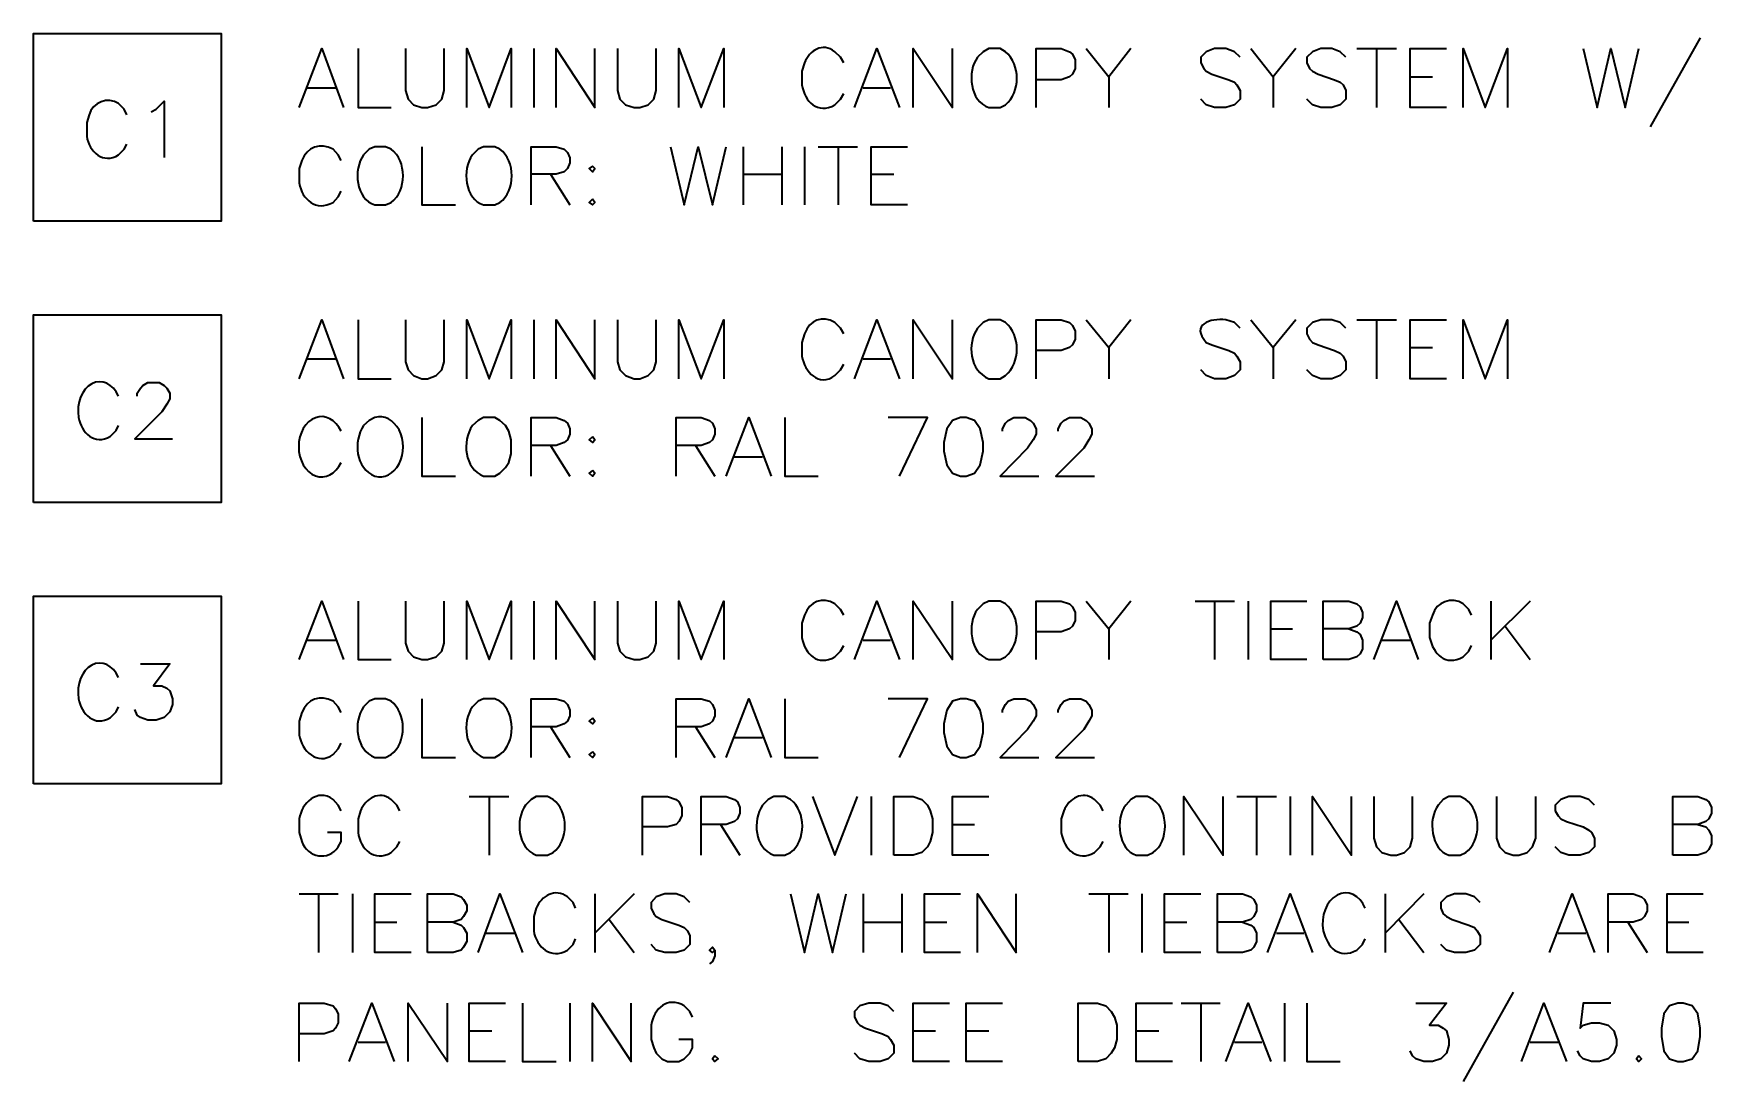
# Model space of a CAD drawing. Header units: inches. Extents: x 5 to 516, y -193 to 129.
# Drawn here: x 89.9 to 98.85, y -122.12 to -116.53 of the extents above; entities that cross this region are included whole.
import ezdxf

# ---------------------------------------------------------------- set-up
doc = ezdxf.new("R2010")
doc.units = ezdxf.units.IN
doc.header["$MEASUREMENT"] = 0
doc.layers.add('PDF4_Geometry', color=7, linetype='Continuous')

msp = doc.modelspace()

# ---------------------------------------------------------------- linework, layer by layer
at = {"layer": 'PDF4_Geometry', "lineweight": 35}
for points in [[(89.9020845, -117.529653), (89.9020845, -116.5296529), (90.9020846, -116.5296529), (90.9020846, -117.529653)], [(92.8820923, -117.2363197), (92.8654257, -117.249653), (92.8820923, -117.2663197), (92.8954257, -117.249653)], [(92.8820923, -117.412986), (92.8654257, -117.4296526), (92.8820923, -117.442986), (92.8954257, -117.4296526)], [(89.9020845, -119.0296531), (89.9020845, -118.029653), (90.9020846, -118.029653), (90.9020846, -119.0296531)], [(94.8454239, -118.5763195), (94.8020906, -118.5929862), (94.7720906, -118.6363195), (94.7554239, -118.7096529), (94.7554239, -118.7563195), (94.7720906, -118.8296529), (94.8020906, -118.8729862), (94.8454239, -118.8896529), (94.8754239, -118.8896529), (94.9187573, -118.8729862), (94.9487573, -118.8296529), (94.9654239, -118.7563195), (94.9654239, -118.7096529), (94.9487573, -118.6363195), (94.9187573, -118.5929862), (94.8754239, -118.5763195)], [(92.8820923, -118.6796529), (92.8654257, -118.6963196), (92.8820923, -118.7096529), (92.8954257, -118.6963196)], [(92.8820923, -118.8596532), (92.8654257, -118.8729865), (92.8820923, -118.8896532), (92.8954257, -118.8729865)], [(89.9020845, -120.5296532), (89.9020845, -119.5296531), (90.9020846, -119.5296531), (90.9020846, -120.5296532)], [(94.8454239, -120.0763196), (94.8020906, -120.089653), (94.7720906, -120.1363196), (94.7554239, -120.209653), (94.7554239, -120.2563197), (94.7720906, -120.329653), (94.8020906, -120.3729863), (94.8454239, -120.389653), (94.8754239, -120.389653), (94.9187573, -120.3729863), (94.9487573, -120.329653), (94.9654239, -120.2563197), (94.9654239, -120.209653), (94.9487573, -120.1363196), (94.9187573, -120.089653), (94.8754239, -120.0763196)], [(92.8820923, -120.179653), (92.8654257, -120.1963197), (92.8820923, -120.209653), (92.8954257, -120.1963197)], [(92.8820923, -120.3596533), (92.8654257, -120.3729867), (92.8820923, -120.3896533), (92.8954257, -120.3729867)], [(94.4887548, -120.909653), (94.4887548, -120.5963197), (94.5920881, -120.5963197), (94.6387548, -120.6129863), (94.6687548, -120.6429864), (94.6820882, -120.6729864), (94.6954215, -120.7163197), (94.6954215, -120.789653), (94.6820882, -120.8363197), (94.6687548, -120.8663197), (94.6387548, -120.8963197), (94.5920881, -120.909653)], [(95.4720889, -122.0096533), (95.4720889, -121.6996533), (95.5754222, -121.6996533), (95.6187556, -121.7129866), (95.6487556, -121.7429866), (95.6654222, -121.7729866), (95.6787556, -121.8163199), (95.6787556, -121.8929866), (95.6654222, -121.93632), (95.6487556, -121.96632), (95.6187556, -121.99632), (95.5754222, -122.0096533)], [(98.6687546, -121.6996532), (98.6254213, -121.7129865), (98.5954213, -121.7563198), (98.5820879, -121.8329865), (98.5820879, -121.8763199), (98.5954213, -121.9529865), (98.6254213, -121.9963199), (98.6687546, -122.0096532), (98.6987546, -122.0096532), (98.7454213, -121.9963199), (98.7754213, -121.9529865), (98.7887546, -121.8763199), (98.7887546, -121.8329865), (98.7754213, -121.7563198), (98.7454213, -121.7129865), (98.6987546, -121.6996532)], [(93.5354229, -121.9796537), (93.5220896, -121.9963203), (93.5354229, -122.0096537), (93.5520896, -121.9963203)], [(98.4620895, -121.9796537), (98.4487562, -121.9963203), (98.4620895, -122.0096537), (98.4754229, -121.9963203)]]:
    msp.add_lwpolyline(points, close=True, dxfattribs=at)
for points in [[(98.7887565, -116.5529861), (98.5220898, -117.0263195)], [(91.3187513, -116.9229864), (91.4387513, -116.609653), (91.555418, -116.9229864)], [(91.6320922, -116.609653), (91.6320922, -116.9229864), (91.8087589, -116.9229864)], [(91.8854221, -116.609653), (91.8854221, -116.8329864), (91.8987554, -116.8796531), (91.9287554, -116.9096531), (91.9720887, -116.9229864), (92.0020888, -116.9229864), (92.0487554, -116.9096531), (92.0787554, -116.8796531), (92.0920888, -116.8329864), (92.0920888, -116.609653)], [(92.212089, -116.9229864), (92.212089, -116.609653), (92.332089, -116.9229864), (92.4487557, -116.609653), (92.4487557, -116.9229864)], [(92.5687514, -116.609653), (92.5687514, -116.9229864)], [(92.6887533, -116.9229864), (92.6887533, -116.609653), (92.89542, -116.9229864), (92.89542, -116.609653)], [(93.0154203, -116.609653), (93.0154203, -116.8329864), (93.0287536, -116.8796531), (93.0587536, -116.9096531), (93.1054203, -116.9229864), (93.1354203, -116.9229864), (93.1787536, -116.9096531), (93.2087536, -116.8796531), (93.2220869, -116.8329864), (93.2220869, -116.609653)], [(93.3420872, -116.9229864), (93.3420872, -116.609653), (93.4620872, -116.9229864), (93.5820872, -116.609653), (93.5820872, -116.9229864)], [(94.2220888, -116.68632), (94.2054221, -116.65632), (94.1754221, -116.62632)], [(94.2787565, -116.9229864), (94.3987566, -116.609653), (94.5187566, -116.9229864)], [(94.5920873, -116.9229864), (94.5920873, -116.609653), (94.8020873, -116.9229864), (94.8020873, -116.609653)], [(95.0854212, -116.6263197), (95.0554212, -116.609653), (94.9954212, -116.609653), (94.9654212, -116.6263197), (94.9354212, -116.6563197)], [(95.2487545, -116.9229864), (95.2487545, -116.609653), (95.3820878, -116.609653), (95.4254211, -116.6263197), (95.4420878, -116.639653), (95.4554211, -116.669653), (95.4554211, -116.7163197), (95.4420878, -116.7463197), (95.4254211, -116.759653), (95.3820878, -116.7763197), (95.2487545, -116.7763197)], [(95.5154205, -116.609653), (95.6354205, -116.759653), (95.6354205, -116.9229864)], [(95.7520877, -116.609653), (95.635421, -116.759653)], [(96.3354211, -116.6563195), (96.3054211, -116.6263195), (96.2587544, -116.6096528), (96.1987544, -116.6096528), (96.1554211, -116.6263195), (96.1254211, -116.6563195), (96.1254211, -116.6863195), (96.1420877, -116.7163195), (96.1554211, -116.7296528), (96.1854211, -116.7463195), (96.2754211, -116.7763195), (96.3054211, -116.7896528), (96.3187544, -116.8029862), (96.3354211, -116.8329862), (96.3354211, -116.8796529), (96.3054211, -116.9096529), (96.2587544, -116.9229862), (96.1987544, -116.9229862), (96.1554211, -116.9096529), (96.1254211, -116.8796529)], [(96.3920888, -116.609653), (96.5120888, -116.759653), (96.5120888, -116.9229864)], [(96.6320893, -116.609653), (96.5120892, -116.759653)], [(96.8987553, -116.6563195), (96.8687553, -116.6263195), (96.8254219, -116.6096528), (96.7654219, -116.6096528), (96.7220886, -116.6263195), (96.6920886, -116.6563195), (96.6920886, -116.6863195), (96.7054219, -116.7163195), (96.7220886, -116.7296528), (96.7520886, -116.7463195), (96.8387553, -116.7763195), (96.8687553, -116.7896528), (96.8854219, -116.8029862), (96.8987553, -116.8329862), (96.8987553, -116.8796529), (96.8687553, -116.9096529), (96.8254219, -116.9229862), (96.7654219, -116.9229862), (96.7220886, -116.9096529), (96.6920886, -116.8796529)], [(96.9587562, -116.609653), (97.1687562, -116.609653)], [(97.0620887, -116.609653), (97.0620887, -116.9229864)], [(97.4354216, -116.9229864), (97.2420882, -116.9229864), (97.2420882, -116.609653), (97.4354216, -116.609653)], [(97.5254236, -116.9229864), (97.5254236, -116.609653), (97.6420903, -116.9229864), (97.7620903, -116.609653), (97.7620903, -116.9229864)], [(98.1654214, -116.609653), (98.2387547, -116.9229864), (98.312088, -116.609653), (98.3887547, -116.9229864), (98.462088, -116.609653)], [(94.0120888, -116.68632), (93.9987554, -116.7296533), (93.9987554, -116.8029867)], [(91.3620863, -116.819653), (91.5120863, -116.819653)], [(94.3254213, -116.819653), (94.472088, -116.819653)], [(97.2420882, -116.7596529), (97.3620882, -116.7596529)], [(90.3987547, -116.9629864), (90.3854214, -116.9329864), (90.3554214, -116.9029864)], [(90.5287529, -116.9463196), (90.5554195, -116.9329863), (90.5987529, -116.8896529), (90.5987529, -117.1896529)], [(94.1754221, -116.9096533), (94.2054221, -116.8796533), (94.2220888, -116.8496533)], [(94.9954212, -116.9229864), (95.0554212, -116.9229864), (95.0854212, -116.9096531)], [(90.1987547, -116.9629864), (90.1854214, -117.0029864), (90.1854214, -117.0763198)], [(90.3554214, -117.1763198), (90.3854214, -117.1463198), (90.3987547, -117.1196531)], [(91.5420857, -117.2063192), (91.5254191, -117.1763192), (91.4987524, -117.1463192)], [(91.8087519, -117.1463196), (91.7787519, -117.1329863), (91.7220852, -117.1329863), (91.6920852, -117.1463196), (91.6620852, -117.1763196)], [(91.9720852, -117.1329863), (91.9720852, -117.4429863), (92.1520852, -117.4429863)], [(92.3887554, -117.1463196), (92.3620888, -117.1329863), (92.3020888, -117.1329863), (92.2720888, -117.1463196), (92.2420888, -117.1763196)], [(92.5554186, -117.4429864), (92.5554186, -117.1329864), (92.6887519, -117.1329864), (92.7320853, -117.1463197), (92.748752, -117.1629864), (92.7620853, -117.1929864), (92.7620853, -117.2196531), (92.748752, -117.2496531), (92.7320853, -117.2663198), (92.6887519, -117.2796531), (92.5554186, -117.2796531)], [(93.2987557, -117.1329863), (93.372089, -117.4429863), (93.4454223, -117.1329863), (93.522089, -117.4429863), (93.5954223, -117.1329863)], [(93.6854236, -117.1329863), (93.6854236, -117.4429863)], [(93.8920886, -117.1329863), (93.8920886, -117.4429863)], [(94.0120905, -117.1329863), (94.0120905, -117.4429863)], [(94.0854209, -117.1329863), (94.2954209, -117.1329863)], [(94.19209, -117.1329863), (94.19209, -117.4429863)], [(94.5620896, -117.4429864), (94.3687563, -117.4429864), (94.3687563, -117.1329864), (94.5620896, -117.1329864)], [(91.3320857, -117.2063192), (91.3187524, -117.2496525), (91.3187524, -117.3263192)], [(92.6587579, -117.279653), (92.7620913, -117.4429863)], [(93.6854236, -117.279653), (93.8920903, -117.279653)], [(94.3687563, -117.279653), (94.4887563, -117.279653)], [(91.4987524, -117.4296526), (91.5254191, -117.3996526), (91.5420857, -117.3696526)], [(91.7220852, -117.4429863), (91.7787519, -117.4429863), (91.8087519, -117.429653)], [(92.3020888, -117.4429863), (92.3620888, -117.4429863), (92.3887554, -117.429653)], [(91.3187513, -118.3696528), (91.4387513, -118.0563194), (91.555418, -118.3696528)], [(91.6320922, -118.0563194), (91.6320922, -118.3696528), (91.8087589, -118.3696528)], [(91.8854221, -118.0563194), (91.8854221, -118.2796528), (91.8987554, -118.3229861), (91.9287554, -118.3529861), (91.9720887, -118.3696528), (92.0020888, -118.3696528), (92.0487554, -118.3529861), (92.0787554, -118.3229861), (92.0920888, -118.2796528), (92.0920888, -118.0563194)], [(92.212089, -118.3696528), (92.212089, -118.0563194), (92.332089, -118.3696528), (92.4487557, -118.0563194), (92.4487557, -118.3696528)], [(92.5687514, -118.0563194), (92.5687514, -118.3696528)], [(92.6887533, -118.3696528), (92.6887533, -118.0563194), (92.89542, -118.3696528), (92.89542, -118.0563194)], [(93.0154203, -118.0563194), (93.0154203, -118.2796528), (93.0287536, -118.3229861), (93.0587536, -118.3529861), (93.1054203, -118.3696528), (93.1354203, -118.3696528), (93.1787536, -118.3529861), (93.2087536, -118.3229861), (93.2220869, -118.2796528), (93.2220869, -118.0563194)], [(93.3420872, -118.3696528), (93.3420872, -118.0563194), (93.4620872, -118.3696528), (93.5820872, -118.0563194), (93.5820872, -118.3696528)], [(94.2220888, -118.1296532), (94.2054221, -118.0996532), (94.1754221, -118.0696532)], [(94.2787565, -118.3696528), (94.3987566, -118.0563194), (94.5187566, -118.3696528)], [(94.5920873, -118.3696528), (94.5920873, -118.0563194), (94.8020873, -118.3696528), (94.8020873, -118.0563194)], [(95.0854212, -118.0696528), (95.0554212, -118.0563194), (94.9954212, -118.0563194), (94.9654212, -118.0696528), (94.9354212, -118.0996528)], [(95.2487545, -118.3696528), (95.2487545, -118.0563194), (95.3820878, -118.0563194), (95.4254211, -118.0696527), (95.4420878, -118.0863194), (95.4554211, -118.1163194), (95.4554211, -118.1596528), (95.4420878, -118.1896528), (95.4254211, -118.2029861), (95.3820878, -118.2196528), (95.2487545, -118.2196528)], [(95.5154205, -118.0563194), (95.6354205, -118.2029861), (95.6354205, -118.3696528)], [(95.7520877, -118.0563194), (95.635421, -118.2029861)], [(96.3354211, -118.0996527), (96.3054211, -118.0696527), (96.2587544, -118.0563194)], [(96.3920888, -118.0563194), (96.5120888, -118.2029861), (96.5120888, -118.3696528)], [(96.6320893, -118.0563194), (96.5120892, -118.2029861)], [(96.8987553, -118.0996527), (96.8687553, -118.0696527), (96.8254219, -118.0563194), (96.7654219, -118.0563194), (96.7220886, -118.0696527), (96.6920886, -118.0996527), (96.6920886, -118.1296527), (96.7054219, -118.1596527), (96.7220886, -118.1763194), (96.7520886, -118.1896527), (96.8387553, -118.2196527), (96.8687553, -118.2329861), (96.8854219, -118.2496527), (96.8987553, -118.2796527), (96.8987553, -118.3229861), (96.8687553, -118.3529861), (96.8254219, -118.3696527), (96.7654219, -118.3696527), (96.7220886, -118.3529861), (96.6920886, -118.3229861)], [(96.9587562, -118.0563194), (97.1687562, -118.0563194)], [(97.0620887, -118.0563194), (97.0620887, -118.3696528)], [(97.4354216, -118.3696528), (97.2420882, -118.3696528), (97.2420882, -118.0563194), (97.4354216, -118.0563194)], [(97.5254236, -118.3696528), (97.5254236, -118.0563194), (97.6420903, -118.3696528), (97.7620903, -118.0563194), (97.7620903, -118.3696528)], [(94.0120888, -118.1296532), (93.9987554, -118.1763199), (93.9987554, -118.2496532)], [(96.1554211, -118.1763194), (96.1854211, -118.1896527), (96.2754211, -118.2196527), (96.3054211, -118.2329861), (96.3187544, -118.2496527), (96.3354211, -118.2796527), (96.3354211, -118.3229861), (96.3054211, -118.3529861), (96.2587544, -118.3696527), (96.1987544, -118.3696527), (96.1554211, -118.3529861), (96.1254211, -118.3229861)], [(91.3620863, -118.2629862), (91.5120863, -118.2629862)], [(94.3254213, -118.2629862), (94.472088, -118.2629862)], [(97.2420882, -118.2029861), (97.3620882, -118.2029861)], [(94.1754221, -118.3529865), (94.2054221, -118.3229865), (94.2220888, -118.2929865)], [(94.9954212, -118.3696528), (95.0554212, -118.3696528), (95.0854212, -118.3529861)], [(90.4554225, -118.4629866), (90.4554225, -118.4463199), (90.4720892, -118.4196532), (90.4854225, -118.4063199), (90.5120892, -118.3896532), (90.5720892, -118.3896532), (90.5987558, -118.4063199), (90.6120892, -118.4196532), (90.6287558, -118.4463199), (90.6287558, -118.4763199), (90.6120892, -118.5063199), (90.5854225, -118.5463199), (90.4420892, -118.6896532), (90.6420892, -118.6896532)], [(90.3120864, -118.6763199), (90.3420864, -118.6463199), (90.3554198, -118.6196532)], [(91.7220852, -118.5763195), (91.6920852, -118.5929862), (91.6620852, -118.6196529)], [(91.9720852, -118.5763195), (91.9720852, -118.8896529), (92.1520852, -118.8896529)], [(92.3020888, -118.8896529), (92.3620888, -118.8896529), (92.3887554, -118.8729862), (92.4187555, -118.8429862), (92.4354221, -118.8163195), (92.4487555, -118.7696529), (92.4487555, -118.6963195), (92.4354221, -118.6496529), (92.4187555, -118.6196529), (92.3887554, -118.5929862), (92.3620888, -118.5763195), (92.3020888, -118.5763195), (92.2720888, -118.5929862), (92.2420888, -118.6196529)], [(92.5554186, -118.8896528), (92.5554186, -118.5763195), (92.6887519, -118.5763195), (92.7320853, -118.5929862), (92.748752, -118.6063195), (92.7620853, -118.6363195), (92.7620853, -118.6663195), (92.748752, -118.6963195), (92.7320853, -118.7096528), (92.6887519, -118.7263195), (92.5554186, -118.7263195)], [(93.3287544, -118.8896528), (93.3287544, -118.5763195), (93.4620878, -118.5763195), (93.5054211, -118.5929862), (93.5220878, -118.6063195), (93.5354211, -118.6363195), (93.5354211, -118.6663195), (93.5220878, -118.6963195), (93.5054211, -118.7096528), (93.4620878, -118.7263195), (93.3287544, -118.7263195)], [(93.5954238, -118.8896528), (93.7154238, -118.5763195), (93.8354239, -118.8896528)], [(93.9087546, -118.5763195), (93.9087546, -118.8896529), (94.0854213, -118.8896529)], [(94.518757, -118.8896528), (94.668757, -118.5763195), (94.458757, -118.5763195)], [(95.068755, -118.6496533), (95.068755, -118.6363199), (95.0854217, -118.6063199), (95.098755, -118.5929866), (95.128755, -118.5763199), (95.188755, -118.5763199), (95.218755, -118.5929866), (95.2320883, -118.6063199), (95.248755, -118.6363199), (95.248755, -118.6663199), (95.2320883, -118.6963199), (95.2020883, -118.7396533), (95.0554216, -118.8896533), (95.2620883, -118.8896533)], [(95.3654232, -118.6496533), (95.3654232, -118.6363199), (95.3820898, -118.6063199), (95.3954232, -118.5929866), (95.4254232, -118.5763199), (95.4854232, -118.5763199), (95.5154232, -118.5929866), (95.5287565, -118.6063199), (95.5454232, -118.6363199), (95.5454232, -118.6663199), (95.5287565, -118.6963199), (95.5020898, -118.7396533), (95.3520898, -118.8896533), (95.5587565, -118.8896533)], [(92.6587579, -118.7263194), (92.7620913, -118.8896527)], [(93.432087, -118.7263194), (93.5354203, -118.8896527)], [(93.6387554, -118.7863195), (93.7887554, -118.7863195)], [(91.3187513, -119.8663197), (91.4387513, -119.5563197), (91.555418, -119.8663197)], [(91.6320922, -119.5563196), (91.6320922, -119.8663196), (91.8087589, -119.8663196)], [(91.8854221, -119.5563196), (91.8854221, -119.7796529), (91.8987554, -119.8229863), (91.9287554, -119.8529863), (91.9720887, -119.8663196), (92.0020888, -119.8663196), (92.0487554, -119.8529863), (92.0787554, -119.8229863), (92.0920888, -119.7796529), (92.0920888, -119.5563196)], [(92.212089, -119.8663197), (92.212089, -119.5563197), (92.332089, -119.8663197), (92.4487557, -119.5563197), (92.4487557, -119.8663197)], [(92.5687514, -119.5563196), (92.5687514, -119.8663196)], [(92.6887533, -119.8663197), (92.6887533, -119.5563197), (92.89542, -119.8663197), (92.89542, -119.5563197)], [(93.0154203, -119.5563196), (93.0154203, -119.7796529), (93.0287536, -119.8229863), (93.0587536, -119.8529863), (93.1054203, -119.8663196), (93.1354203, -119.8663196), (93.1787536, -119.8529863), (93.2087536, -119.8229863), (93.2220869, -119.7796529), (93.2220869, -119.5563196)], [(93.3420872, -119.8663197), (93.3420872, -119.5563197), (93.4620872, -119.8663197), (93.5820872, -119.5563197), (93.5820872, -119.8663197)], [(94.2220888, -119.6296533), (94.2054221, -119.5996533), (94.1754221, -119.5696533)], [(94.2787565, -119.8663197), (94.3987566, -119.5563197), (94.5187566, -119.8663197)], [(94.5920873, -119.8663197), (94.5920873, -119.5563197), (94.8020873, -119.8663197), (94.8020873, -119.5563197)], [(95.0854212, -119.5696529), (95.0554212, -119.5563196), (94.9954212, -119.5563196), (94.9654212, -119.5696529), (94.9354212, -119.5996529)], [(95.2487545, -119.8663197), (95.2487545, -119.5563197), (95.3820878, -119.5563197), (95.4254211, -119.569653), (95.4420878, -119.5863197), (95.4554211, -119.6163197), (95.4554211, -119.659653), (95.4420878, -119.689653), (95.4254211, -119.7029863), (95.3820878, -119.719653), (95.2487545, -119.719653)], [(95.5154205, -119.5563196), (95.6354205, -119.7029862), (95.6354205, -119.8663196)], [(95.7520877, -119.5563196), (95.635421, -119.7029862)], [(96.095424, -119.5563196), (96.3054241, -119.5563196)], [(96.1987566, -119.5563196), (96.1987566, -119.8663196)], [(96.378756, -119.5563196), (96.378756, -119.8663196)], [(96.6920879, -119.8663197), (96.4987546, -119.8663197), (96.4987546, -119.5563197), (96.6920879, -119.5563197)], [(96.7787567, -119.8663197), (96.7787567, -119.5563197), (96.9154234, -119.5563197), (96.9587568, -119.569653), (96.9754234, -119.5863197), (96.9887568, -119.6163197), (96.9887568, -119.6429863), (96.9754234, -119.6729863), (96.9587568, -119.689653), (96.9154234, -119.7029863), (96.7787567, -119.7029863)], [(97.048756, -119.8663197), (97.168756, -119.5563197), (97.2854226, -119.8663197)], [(97.5687552, -119.6296533), (97.5554218, -119.5996533), (97.5254218, -119.5696533)], [(97.6720877, -119.5563196), (97.6720877, -119.8663196)], [(97.8820894, -119.5563196), (97.6720893, -119.7629862)], [(94.0120888, -119.6296533), (93.9987554, -119.6729866), (93.9987554, -119.7496533)], [(96.4987546, -119.7029862), (96.6154212, -119.7029862)], [(96.9154213, -119.7029862), (96.9587546, -119.7196529), (96.9754213, -119.7329862), (96.9887546, -119.7629862), (96.9887546, -119.8096529), (96.9754213, -119.8363196), (96.9587546, -119.8529862), (96.9154213, -119.8663196), (96.7787546, -119.8663196)], [(97.3620885, -119.6296533), (97.3454218, -119.6729866), (97.3454218, -119.7496533)], [(97.7487547, -119.6896534), (97.882088, -119.8663201)], [(91.3620863, -119.7629863), (91.5120863, -119.7629863)], [(94.1754221, -119.8529867), (94.2054221, -119.8229867), (94.2220888, -119.7929867)], [(94.3254213, -119.7629863), (94.472088, -119.7629863)], [(97.0920875, -119.7629863), (97.2420875, -119.7629863)], [(97.5254218, -119.8529867), (97.5554218, -119.8229867), (97.5687552, -119.7929867)], [(94.9954212, -119.8663196), (95.0554212, -119.8663196), (95.0854212, -119.8529863)], [(90.4720851, -119.8896529), (90.6287518, -119.8896529), (90.5420851, -120.0063196), (90.5854184, -120.0063196), (90.6120851, -120.0196529), (90.6287518, -120.0329863), (90.6420851, -120.0763196), (90.6420851, -120.1063196), (90.6287518, -120.1463196), (90.5987518, -120.1763196), (90.5554184, -120.1896529), (90.5120851, -120.1896529), (90.4720851, -120.1763196), (90.4554184, -120.1629863), (90.4420851, -120.1329863)], [(90.3120864, -120.17632), (90.3420864, -120.14632), (90.3554198, -120.1196534)], [(91.3320857, -120.1496534), (91.3187524, -120.1963201), (91.3187524, -120.2696534)], [(91.5420857, -120.1496534), (91.5254191, -120.1196534), (91.4987524, -120.0896534)], [(91.8087519, -120.089653), (91.7787519, -120.0763196), (91.7220852, -120.0763196), (91.6920852, -120.089653), (91.6620852, -120.119653)], [(91.9720852, -120.0763196), (91.9720852, -120.389653), (92.1520852, -120.389653)], [(92.3887554, -120.089653), (92.3620888, -120.0763196), (92.3020888, -120.0763196), (92.2720888, -120.089653), (92.2420888, -120.119653)], [(92.5554186, -120.389653), (92.5554186, -120.0763196), (92.6887519, -120.0763196), (92.7320853, -120.0896529), (92.748752, -120.1063196), (92.7620853, -120.1363196), (92.7620853, -120.1663196), (92.748752, -120.1963196), (92.7320853, -120.209653), (92.6887519, -120.2263196), (92.5554186, -120.2263196)], [(93.3287544, -120.389653), (93.3287544, -120.0763196), (93.4620878, -120.0763196), (93.5054211, -120.0896529), (93.5220878, -120.1063196), (93.5354211, -120.1363196), (93.5354211, -120.1663196), (93.5220878, -120.1963196), (93.5054211, -120.209653), (93.4620878, -120.2263196), (93.3287544, -120.2263196)], [(93.5954238, -120.389653), (93.7154238, -120.0763196), (93.8354239, -120.389653)], [(93.9087546, -120.0763196), (93.9087546, -120.389653), (94.0854213, -120.389653)], [(94.518757, -120.389653), (94.668757, -120.0763196), (94.458757, -120.0763196)], [(95.068755, -120.1496534), (95.068755, -120.1363201), (95.0854217, -120.10632), (95.098755, -120.0896534), (95.128755, -120.07632), (95.188755, -120.07632), (95.218755, -120.0896534), (95.2320883, -120.10632), (95.248755, -120.1363201), (95.248755, -120.1663201), (95.2320883, -120.1963201), (95.2020883, -120.2396534), (95.0554216, -120.3896534), (95.2620883, -120.3896534)], [(95.3654232, -120.1496534), (95.3654232, -120.1363201), (95.3820898, -120.10632), (95.3954232, -120.0896534), (95.4254232, -120.07632), (95.4854232, -120.07632), (95.5154232, -120.0896534), (95.5287565, -120.10632), (95.5454232, -120.1363201), (95.5454232, -120.1663201), (95.5287565, -120.1963201), (95.5020898, -120.2396534), (95.3520898, -120.3896534), (95.5587565, -120.3896534)], [(92.6587579, -120.2263195), (92.7620913, -120.3896528)], [(93.432087, -120.2263195), (93.5354203, -120.3896528)], [(91.4987524, -120.3729867), (91.5254191, -120.3429867), (91.5420857, -120.3129867)], [(93.6387554, -120.2829864), (93.7887554, -120.2829864)], [(91.7220852, -120.389653), (91.7787519, -120.389653), (91.8087519, -120.3729863)], [(92.3020888, -120.389653), (92.3620888, -120.389653), (92.3887554, -120.3729863)], [(92.2254218, -120.5963197), (92.4354218, -120.5963197)], [(92.3320909, -120.5963197), (92.3320909, -120.9096531)], [(92.672091, -120.6129864), (92.642091, -120.5963197), (92.582091, -120.5963197), (92.5554243, -120.6129864), (92.5254243, -120.6429864)], [(93.148755, -120.909653), (93.148755, -120.5963197), (93.2820883, -120.5963197), (93.328755, -120.6129863), (93.3420883, -120.6263197), (93.358755, -120.6563197), (93.358755, -120.699653), (93.3420883, -120.729653), (93.328755, -120.7463197), (93.2820883, -120.759653), (93.148755, -120.759653)], [(93.4620891, -120.909653), (93.4620891, -120.5963197), (93.5954225, -120.5963197), (93.6387558, -120.6129863), (93.6554225, -120.6263197), (93.6687558, -120.6563197), (93.6687558, -120.6863197), (93.6554225, -120.7163197), (93.6387558, -120.729653), (93.5954225, -120.7463197), (93.4620891, -120.7463197)], [(93.9387537, -120.6129864), (93.9087537, -120.5963197), (93.8487537, -120.5963197), (93.8187537, -120.6129864), (93.7887537, -120.6429864)], [(94.0554221, -120.5963197), (94.1754221, -120.9096531), (94.2954221, -120.5963197)], [(94.3687563, -120.5963197), (94.3687563, -120.9096531)], [(94.9954223, -120.909653), (94.802089, -120.909653), (94.802089, -120.5963197), (94.9954223, -120.5963197)], [(95.8720899, -120.6129864), (95.8420899, -120.5963197), (95.7820899, -120.5963197), (95.7520899, -120.6129864), (95.7254232, -120.6429864)], [(96.0354231, -120.909653), (96.0354231, -120.5963197), (96.2454231, -120.909653), (96.2454231, -120.5963197)], [(96.3187551, -120.5963197), (96.5287551, -120.5963197)], [(96.4220876, -120.5963197), (96.4220876, -120.9096531)], [(96.6020905, -120.5963197), (96.6020905, -120.9096531)], [(96.722089, -120.909653), (96.722089, -120.5963197), (96.9287557, -120.909653), (96.9287557, -120.5963197)], [(97.048756, -120.5963197), (97.048756, -120.8196531), (97.0620893, -120.8663197), (97.0920893, -120.8963197), (97.138756, -120.9096531), (97.168756, -120.9096531), (97.2120893, -120.8963197), (97.2420893, -120.8663197), (97.2554226, -120.8196531), (97.2554226, -120.5963197)], [(97.5387567, -120.6129864), (97.5087567, -120.5963197), (97.4487567, -120.5963197), (97.4187567, -120.6129864), (97.39209, -120.6429864)], [(97.7020899, -120.5963197), (97.7020899, -120.8196531), (97.7187566, -120.8663197), (97.7487566, -120.8963197), (97.7920899, -120.9096531), (97.8220899, -120.9096531), (97.8654232, -120.8963197), (97.8954232, -120.8663197), (97.9120899, -120.8196531), (97.9120899, -120.5963197)], [(98.2254223, -120.6429862), (98.1954223, -120.6129862), (98.1487556, -120.5963195), (98.0887556, -120.5963195), (98.0454223, -120.6129862), (98.0154223, -120.6429862), (98.0154223, -120.6729862), (98.032089, -120.6996529), (98.0454223, -120.7163195), (98.0754223, -120.7296529), (98.1654223, -120.7596529), (98.1954223, -120.7763195), (98.2087556, -120.7896529), (98.2254223, -120.8196529), (98.2254223, -120.8663195), (98.1954223, -120.8963195), (98.1487556, -120.9096529), (98.0887556, -120.9096529), (98.0454223, -120.8963195), (98.0154223, -120.8663195)], [(98.642089, -120.909653), (98.642089, -120.5963197), (98.7754224, -120.5963197), (98.8187557, -120.6129863), (98.8354224, -120.6263197), (98.8487557, -120.6563197), (98.8487557, -120.6863197), (98.8354224, -120.7163197), (98.8187557, -120.729653), (98.7754224, -120.7463197), (98.642089, -120.7463197)], [(91.5420857, -120.6729867), (91.5254191, -120.6429867), (91.4987524, -120.6129867)], [(91.6454199, -120.6729867), (91.6320866, -120.71632), (91.6320866, -120.7896533)], [(91.8554199, -120.6729867), (91.8387532, -120.6429867), (91.8087532, -120.6129867)], [(95.3954202, -120.6729867), (95.3820869, -120.71632), (95.3820869, -120.7896533)], [(95.6054202, -120.6729867), (95.5887535, -120.6429867), (95.5587535, -120.6129867)], [(91.3187524, -120.71632), (91.3187524, -120.7896533), (91.3320857, -120.83632)], [(93.5654217, -120.7463196), (93.668755, -120.9096529)], [(94.802089, -120.7463196), (94.9187557, -120.7463196)], [(98.7754237, -120.7463196), (98.818757, -120.7596529), (98.8354237, -120.7763196), (98.848757, -120.8063196), (98.848757, -120.8496529), (98.8354237, -120.8796529), (98.818757, -120.8963196), (98.7754237, -120.9096529), (98.6420904, -120.9096529)], [(91.5254191, -120.86632), (91.5420857, -120.83632), (91.5420857, -120.7896533), (91.4687524, -120.7896533)], [(91.8087532, -120.89632), (91.8387532, -120.86632), (91.8554199, -120.83632)], [(95.5587535, -120.89632), (95.5887535, -120.86632), (95.6054202, -120.83632)], [(92.582091, -120.9096531), (92.642091, -120.9096531), (92.672091, -120.8963197)], [(93.8487537, -120.9096531), (93.9087537, -120.9096531), (93.9387537, -120.8963197)], [(95.7820899, -120.9096531), (95.8420899, -120.9096531), (95.8720899, -120.8963197)], [(97.4487567, -120.9096531), (97.5087567, -120.9096531), (97.5387567, -120.8963197)], [(91.3187513, -121.1163198), (91.525418, -121.1163198)], [(91.4220906, -121.1163198), (91.4220906, -121.4296531)], [(91.6020901, -121.1163198), (91.6020901, -121.4296531)], [(91.9154186, -121.4296531), (91.7220852, -121.4296531), (91.7220852, -121.1163198), (91.9154186, -121.1163198)], [(92.0020874, -121.4296531), (92.0020874, -121.1163198), (92.1387541, -121.1163198), (92.1820874, -121.1329864), (92.1954207, -121.1463198), (92.2120874, -121.1763198), (92.2120874, -121.2063198), (92.1954207, -121.2363198), (92.1820874, -121.2529864), (92.1387541, -121.2663198), (92.0020874, -121.2663198)], [(92.2720866, -121.4296531), (92.3887533, -121.1163198), (92.5087533, -121.4296531)], [(92.7920858, -121.1929867), (92.7787525, -121.1629867), (92.7487525, -121.1329867)], [(93.10542, -121.1163198), (92.89542, -121.3263198)], [(92.8954251, -121.1163198), (92.8954251, -121.4296531)], [(93.4020882, -121.1629863), (93.3720882, -121.1329863), (93.3287548, -121.1163196), (93.2687548, -121.1163196), (93.2220882, -121.1329863), (93.1954215, -121.1629863), (93.1954215, -121.1929863), (93.2087548, -121.2229863), (93.2220882, -121.2363196), (93.2520882, -121.2529863), (93.3420882, -121.2829863), (93.3720882, -121.2963196), (93.3887548, -121.3129863), (93.4020882, -121.3396529), (93.4020882, -121.3863196), (93.3720882, -121.4163196), (93.3287548, -121.4296529), (93.2687548, -121.4296529), (93.2220882, -121.4163196), (93.1954215, -121.3863196)], [(93.9387534, -121.1163198), (94.0120867, -121.4296531), (94.0854201, -121.1163198), (94.1620868, -121.4296531), (94.2354201, -121.1163198)], [(94.3254213, -121.1163198), (94.3254213, -121.4296531)], [(94.5320898, -121.1163198), (94.5320898, -121.4296531)], [(94.8454216, -121.4296531), (94.6520883, -121.4296531), (94.6520883, -121.1163198), (94.8454216, -121.1163198)], [(94.9354237, -121.4296531), (94.9354237, -121.1163198), (95.1420904, -121.4296531), (95.1420904, -121.1163198)], [(95.5287566, -121.1163198), (95.7387567, -121.1163198)], [(95.6354224, -121.1163198), (95.6354224, -121.4296531)], [(95.8120886, -121.1163198), (95.8120886, -121.4296531)], [(96.1254205, -121.4296531), (95.9320872, -121.4296531), (95.9320872, -121.1163198), (96.1254205, -121.1163198)], [(96.2154226, -121.4296531), (96.2154226, -121.1163198), (96.3487559, -121.1163198), (96.3920892, -121.1329864), (96.4087559, -121.1463198), (96.4220892, -121.1763198), (96.4220892, -121.2063198), (96.4087559, -121.2363198), (96.3920892, -121.2529864), (96.3487559, -121.2663198), (96.2154226, -121.2663198)], [(96.4820886, -121.4296531), (96.6020886, -121.1163198), (96.7220886, -121.4296531)], [(97.315422, -121.1163198), (97.1087553, -121.3263198)], [(97.1087569, -121.1163198), (97.1087569, -121.4296531)], [(97.6154233, -121.1629863), (97.5854233, -121.1329863), (97.5387567, -121.1163196), (97.4787567, -121.1163196), (97.4354233, -121.1329863), (97.4054233, -121.1629863), (97.4054233, -121.1929863), (97.4187567, -121.2229863), (97.4354233, -121.2363196), (97.4654233, -121.2529863), (97.5554233, -121.2829863), (97.5854233, -121.2963196), (97.5987567, -121.3129863), (97.6154233, -121.3396529), (97.6154233, -121.3863196), (97.5854233, -121.4163196), (97.5387567, -121.4296529), (97.4787567, -121.4296529), (97.4354233, -121.4163196), (97.4054233, -121.3863196)], [(97.9854219, -121.4296531), (98.1054219, -121.1163198), (98.2254219, -121.4296531)], [(98.2987561, -121.4296531), (98.2987561, -121.1163198), (98.4320894, -121.1163198), (98.4754227, -121.1329864), (98.4920894, -121.1463198), (98.5054227, -121.1763198), (98.5054227, -121.2063198), (98.4920894, -121.2363198), (98.4754227, -121.2529864), (98.4320894, -121.2663198), (98.2987561, -121.2663198)], [(98.8054236, -121.4296531), (98.6120902, -121.4296531), (98.6120902, -121.1163198), (98.8054236, -121.1163198)], [(92.5820858, -121.1929867), (92.5687525, -121.2363201), (92.5687525, -121.3129867)], [(91.7220852, -121.2663196), (91.8387519, -121.2663196)], [(92.1387519, -121.2663196), (92.1820852, -121.2829863), (92.1954186, -121.2963196), (92.2120852, -121.3263196), (92.2120852, -121.369653), (92.1954186, -121.399653), (92.1820852, -121.4163196), (92.1387519, -121.429653), (92.0020852, -121.429653)], [(92.9720853, -121.2529868), (93.1054186, -121.4296535)], [(94.3254213, -121.2663196), (94.532088, -121.2663196)], [(94.6520883, -121.2663196), (94.7720883, -121.2663196)], [(95.9320872, -121.2663196), (96.0520872, -121.2663196)], [(96.3487539, -121.2663196), (96.3920872, -121.2829863), (96.4087539, -121.2963196), (96.4220872, -121.3263196), (96.4220872, -121.369653), (96.4087539, -121.399653), (96.3920872, -121.4163196), (96.3487539, -121.429653), (96.2154205, -121.429653)], [(97.1820873, -121.2529868), (97.3154206, -121.4296535)], [(98.4020886, -121.2663196), (98.5054219, -121.429653)], [(98.6120902, -121.2663196), (98.7287569, -121.2663196)], [(92.3154216, -121.3263197), (92.4654216, -121.3263197)], [(92.7487525, -121.4163201), (92.7787525, -121.3863201), (92.7920858, -121.3563201)], [(93.5354229, -121.4163203), (93.5220896, -121.4296537), (93.5054229, -121.4163203), (93.5220896, -121.3996537), (93.5354229, -121.4163203), (93.5354229, -121.4463203), (93.5220896, -121.4763203), (93.5054229, -121.4896537)], [(96.5287567, -121.3263197), (96.6754234, -121.3263197)], [(96.9587545, -121.4163201), (96.9887545, -121.3863201), (97.0020878, -121.3563201)], [(98.03209, -121.3263197), (98.1787567, -121.3263197)], [(97.7920896, -121.6396531), (97.5254229, -122.1163198)], [(91.3187513, -122.0096533), (91.3187513, -121.6996533), (91.4520846, -121.6996533), (91.4987513, -121.7129866), (91.5120846, -121.7296533), (91.525418, -121.7563199), (91.525418, -121.8029866), (91.5120846, -121.8329866), (91.4987513, -121.84632), (91.4520846, -121.8629866), (91.3187513, -121.8629866)], [(91.5854207, -122.0096533), (91.7054207, -121.6996533), (91.8254207, -122.0096533)], [(91.8987549, -122.0096533), (91.8987549, -121.6996533), (92.1087549, -122.0096533), (92.1087549, -121.6996533)], [(92.4187552, -122.0096533), (92.2254218, -122.0096533), (92.2254218, -121.6996533), (92.4187552, -121.6996533)], [(92.5087538, -121.6996532), (92.5087538, -122.0096532), (92.6887538, -122.0096532)], [(92.7620904, -121.6996532), (92.7620904, -122.0096532)], [(92.8820923, -122.0096533), (92.8820923, -121.6996533), (93.088759, -122.0096533), (93.088759, -121.6996533)], [(93.415421, -121.7729869), (93.4020876, -121.7429869), (93.3720876, -121.7129869)], [(94.4887548, -121.7429864), (94.4587548, -121.7129864), (94.4154215, -121.6996531), (94.3554215, -121.6996531), (94.3087548, -121.7129864), (94.2787548, -121.7429864), (94.2787548, -121.7729864), (94.2954215, -121.8029864), (94.3087548, -121.8163198), (94.3387548, -121.8329864), (94.4287548, -121.8629864), (94.4587548, -121.8763198), (94.4720881, -121.8929865), (94.4887548, -121.9229865), (94.4887548, -121.9663198), (94.4587548, -121.9963198), (94.4154215, -122.0096531), (94.3554215, -122.0096531), (94.3087548, -121.9963198), (94.2787548, -121.9663198)], [(94.7854207, -122.0096533), (94.5920873, -122.0096533), (94.5920873, -121.6996533), (94.7854207, -121.6996533)], [(95.0687561, -122.0096533), (94.8754227, -122.0096533), (94.8754227, -121.6996533), (95.0687561, -121.6996533)], [(95.9754232, -122.0096533), (95.7820899, -122.0096533), (95.7820899, -121.6996533), (95.9754232, -121.6996533)], [(96.0220869, -121.6996532), (96.2287536, -121.6996532)], [(96.1254228, -121.6996532), (96.1254228, -122.0096532)], [(96.2587541, -122.0096533), (96.3787541, -121.6996533), (96.4987541, -122.0096533)], [(96.5720883, -121.6996532), (96.5720883, -122.0096532)], [(96.6920902, -121.6996532), (96.6920902, -122.0096532), (96.8687569, -122.0096532)], [(97.272087, -121.6996532), (97.4354203, -121.6996532), (97.3454203, -121.8163198), (97.392087, -121.8163198), (97.4187537, -121.8329865), (97.4354203, -121.8463198), (97.4487537, -121.8929865), (97.4487537, -121.9229865), (97.4354203, -121.9663199), (97.4054203, -121.9963199), (97.362087, -122.0096532), (97.3154203, -122.0096532), (97.272087, -121.9963199), (97.2554203, -121.9796532), (97.242087, -121.9529865)], [(97.8354212, -122.0096533), (97.9554212, -121.6996533), (98.0754212, -122.0096533)], [(98.3120888, -121.6996532), (98.1654222, -121.6996532), (98.1487555, -121.8329865), (98.1654222, -121.8163198), (98.2087555, -121.8029865), (98.2520888, -121.8029865), (98.2987555, -121.8163198), (98.3287555, -121.8463198), (98.3420889, -121.8929865), (98.3420889, -121.9229865), (98.3287555, -121.9663199), (98.2987555, -121.9963199), (98.2520888, -122.0096532), (98.2087555, -122.0096532), (98.1654222, -121.9963199), (98.1487555, -121.9796532), (98.1354222, -121.9529865)], [(92.2254218, -121.8463198), (92.3454218, -121.8463198)], [(93.195421, -121.8163203), (93.195421, -121.8929869), (93.2087543, -121.9363203), (93.2220876, -121.9663203), (93.2520876, -121.9963203), (93.2820876, -122.0096536), (93.3420876, -122.0096536), (93.3720876, -121.9963203), (93.4020876, -121.9663203), (93.415421, -121.9363203), (93.415421, -121.8929869), (93.3420876, -121.8929869)], [(94.5920873, -121.8463198), (94.7120873, -121.8463198)], [(94.8754227, -121.8463198), (94.9954227, -121.8463198)], [(95.7820899, -121.8463198), (95.9020899, -121.8463198)], [(91.6320922, -121.9063199), (91.7787589, -121.9063199)], [(96.3054223, -121.9063199), (96.452089, -121.9063199)], [(97.8820894, -121.9063199), (98.0320894, -121.9063199)]]:
    msp.add_lwpolyline(points, dxfattribs=at)
for centre, major_axis, ratio, start_param, end_param in [((90.2563637, -118.5455442), (-0.0040692, 0.1598015), 0.730757919, 5.236600169, 8.029144061), ((91.4377369, -118.7325479), (-0.0009206, 0.1606979), 0.759381135, 5.250000923, 10.442875303), ((91.7487749, -118.7330501), (-0.0005539, 0.1604695), 0.768372062, 2.918916261, 6.496877283), ((90.2563637, -120.0455444), (-0.0040692, 0.1598008), 0.730757919, 5.236600165, 8.029144063), ((96.8953583, -121.2698709), (0.0076224, 0.1583694), 0.758109253, 5.255399308, 8.165995583)]:
    msp.add_ellipse(centre, major_axis=major_axis, ratio=ratio, start_param=start_param, end_param=end_param, dxfattribs=at)
for points in [[(94.1754221, -116.62632), (94.1073666, -116.5755422), (94.0406999, -116.6190422), (94.0120888, -116.68632)], [(94.9354212, -116.6563197), (94.8788101, -116.7305419), (94.8936435, -116.8938753), (94.9954212, -116.9229864)], [(95.0854212, -116.9096531), (95.1646435, -116.8405975), (95.1658101, -116.6959864), (95.0854212, -116.6263197)], [(93.9987554, -116.8029867), (94.0141443, -116.8938756), (94.0805888, -116.9615978), (94.1754221, -116.9096533)], [(90.3554214, -116.9029864), (90.2990881, -116.862542), (90.2153658, -116.8963198), (90.1987547, -116.9629864)], [(90.1854214, -117.0763198), (90.1978103, -117.1622087), (90.2741436, -117.2269309), (90.3554214, -117.1763198)], [(91.4987524, -117.1463192), (91.4321413, -117.1066525), (91.3600302, -117.136597), (91.3320857, -117.2063192)], [(91.6620852, -117.1763196), (91.6041963, -117.2533197), (91.6214741, -117.414153), (91.7220852, -117.4429863)], [(91.8087519, -117.429653), (91.8931963, -117.3684863), (91.8931963, -117.2074863), (91.8087519, -117.1463196)], [(92.2420888, -117.1763196), (92.1841999, -117.2533197), (92.2014777, -117.414153), (92.3020888, -117.4429863)], [(92.3887554, -117.429653), (92.4731999, -117.3684863), (92.4731999, -117.2074863), (92.3887554, -117.1463196)], [(91.3187524, -117.3263192), (91.3336968, -117.4147081), (91.4089191, -117.4808748), (91.4987524, -117.4296526)], [(94.1754221, -118.0696532), (94.1059221, -118.0303754), (94.0413666, -118.0577087), (94.0120888, -118.1296532)], [(95.0854212, -118.3529861), (95.1658101, -118.2833195), (95.1646435, -118.1387083), (95.0854212, -118.0696528)], [(96.2587544, -118.0563194), (96.1756988, -118.0448749), (96.0683655, -118.0825416), (96.1554211, -118.1763194)], [(94.9354212, -118.0996528), (94.8782546, -118.1815972), (94.8932546, -118.3293195), (94.9954212, -118.3696528)], [(93.9987554, -118.2496532), (94.0132554, -118.3322643), (94.0886999, -118.4163754), (94.1754221, -118.3529865)], [(90.1420864, -118.5763199), (90.1564198, -118.6572088), (90.2280309, -118.7293199), (90.3120864, -118.6763199)], [(91.6620852, -118.6196529), (91.6052519, -118.7034862), (91.618363, -118.8483195), (91.7220852, -118.8896529)], [(92.2420888, -118.6196529), (92.1852554, -118.7034862), (92.1983665, -118.8483195), (92.3020888, -118.8896529)], [(94.1754221, -119.5696533), (94.1059221, -119.5303755), (94.0413666, -119.5577089), (94.0120888, -119.6296533)], [(94.9354212, -119.5996529), (94.8775323, -119.6766529), (94.8948101, -119.8374863), (94.9954212, -119.8663196)], [(95.0854212, -119.8529863), (95.1656435, -119.7823196), (95.1656435, -119.6403196), (95.0854212, -119.5696529)], [(97.5254218, -119.5696533), (97.4644218, -119.5312089), (97.3810885, -119.5586533), (97.3620885, -119.6296533)], [(93.9987554, -119.7496533), (94.0167554, -119.8392089), (94.0813666, -119.9042089), (94.1754221, -119.8529867)], [(97.3454218, -119.7496533), (97.3684218, -119.8399311), (97.4278107, -119.90332), (97.5254218, -119.8529867)], [(91.4987524, -120.0896534), (91.4321413, -120.0499867), (91.3600302, -120.0799312), (91.3320857, -120.1496534)], [(90.1420864, -120.07632), (90.1564198, -120.1572089), (90.2280309, -120.22932), (90.3120864, -120.17632)], [(91.6620852, -120.119653), (91.6049185, -120.2015974), (91.6199185, -120.3493197), (91.7220852, -120.389653)], [(91.8087519, -120.3729863), (91.8931963, -120.3127085), (91.8924741, -120.1498196), (91.8087519, -120.089653)], [(92.2420888, -120.119653), (92.1849221, -120.2015974), (92.1999221, -120.3493197), (92.3020888, -120.389653)], [(92.3887554, -120.3729863), (92.4731999, -120.312653), (92.4724777, -120.1498196), (92.3887554, -120.089653)], [(91.3187524, -120.2696534), (91.3308635, -120.3524312), (91.4161413, -120.4355979), (91.4987524, -120.3729867)], [(91.4987524, -120.6129867), (91.4161413, -120.5503755), (91.3308635, -120.6335422), (91.3187524, -120.71632)], [(91.8087532, -120.6129867), (91.7451977, -120.5622644), (91.6718088, -120.6095422), (91.6454199, -120.6729867)], [(95.5587535, -120.6129867), (95.495198, -120.5622644), (95.4218091, -120.6095422), (95.3954202, -120.6729867)], [(92.5254243, -120.6429864), (92.4691465, -120.7185975), (92.4833687, -120.874542), (92.582091, -120.9096531)], [(92.672091, -120.8963197), (92.7558132, -120.8360975), (92.756591, -120.6733197), (92.672091, -120.6129864)], [(93.7887537, -120.6429864), (93.7346981, -120.7254864), (93.7456425, -120.8723753), (93.8487537, -120.9096531)], [(93.9387537, -120.8963197), (94.0218648, -120.828042), (94.0224759, -120.6810419), (93.9387537, -120.6129864)], [(95.7254232, -120.6429864), (95.6673121, -120.7168197), (95.687701, -120.8834864), (95.7820899, -120.9096531)], [(95.8720899, -120.8963197), (95.9558121, -120.8360975), (95.9565343, -120.6733197), (95.8720899, -120.6129864)], [(97.39209, -120.6429864), (97.3339789, -120.7168197), (97.3543678, -120.8834864), (97.4487567, -120.9096531)], [(97.5387567, -120.8963197), (97.6224789, -120.8360975), (97.6232011, -120.6733197), (97.5387567, -120.6129864)], [(91.3320857, -120.83632), (91.3624746, -120.9211533), (91.4760857, -120.9451533), (91.5254191, -120.86632)], [(91.6320866, -120.7896533), (91.6440866, -120.8774867), (91.7193643, -120.9479867), (91.8087532, -120.89632)], [(95.3820869, -120.7896533), (95.3940869, -120.8774867), (95.4693646, -120.9479867), (95.5587535, -120.89632)], [(92.7487525, -121.1329867), (92.6840303, -121.0819867), (92.6091414, -121.1280423), (92.5820858, -121.1929867)], [(92.5687525, -121.3129867), (92.5836969, -121.4013756), (92.6589192, -121.4675423), (92.7487525, -121.4163201)], [(96.7787544, -121.3129867), (96.8017544, -121.4032645), (96.8611433, -121.4666534), (96.9587545, -121.4163201)], [(93.3720876, -121.7129869), (93.2806987, -121.6639869), (93.210921, -121.7224314), (93.195421, -121.8163203)]]:
    msp.add_open_spline(points, degree=3, dxfattribs=at)

doc.saveas('drawing.dxf')
